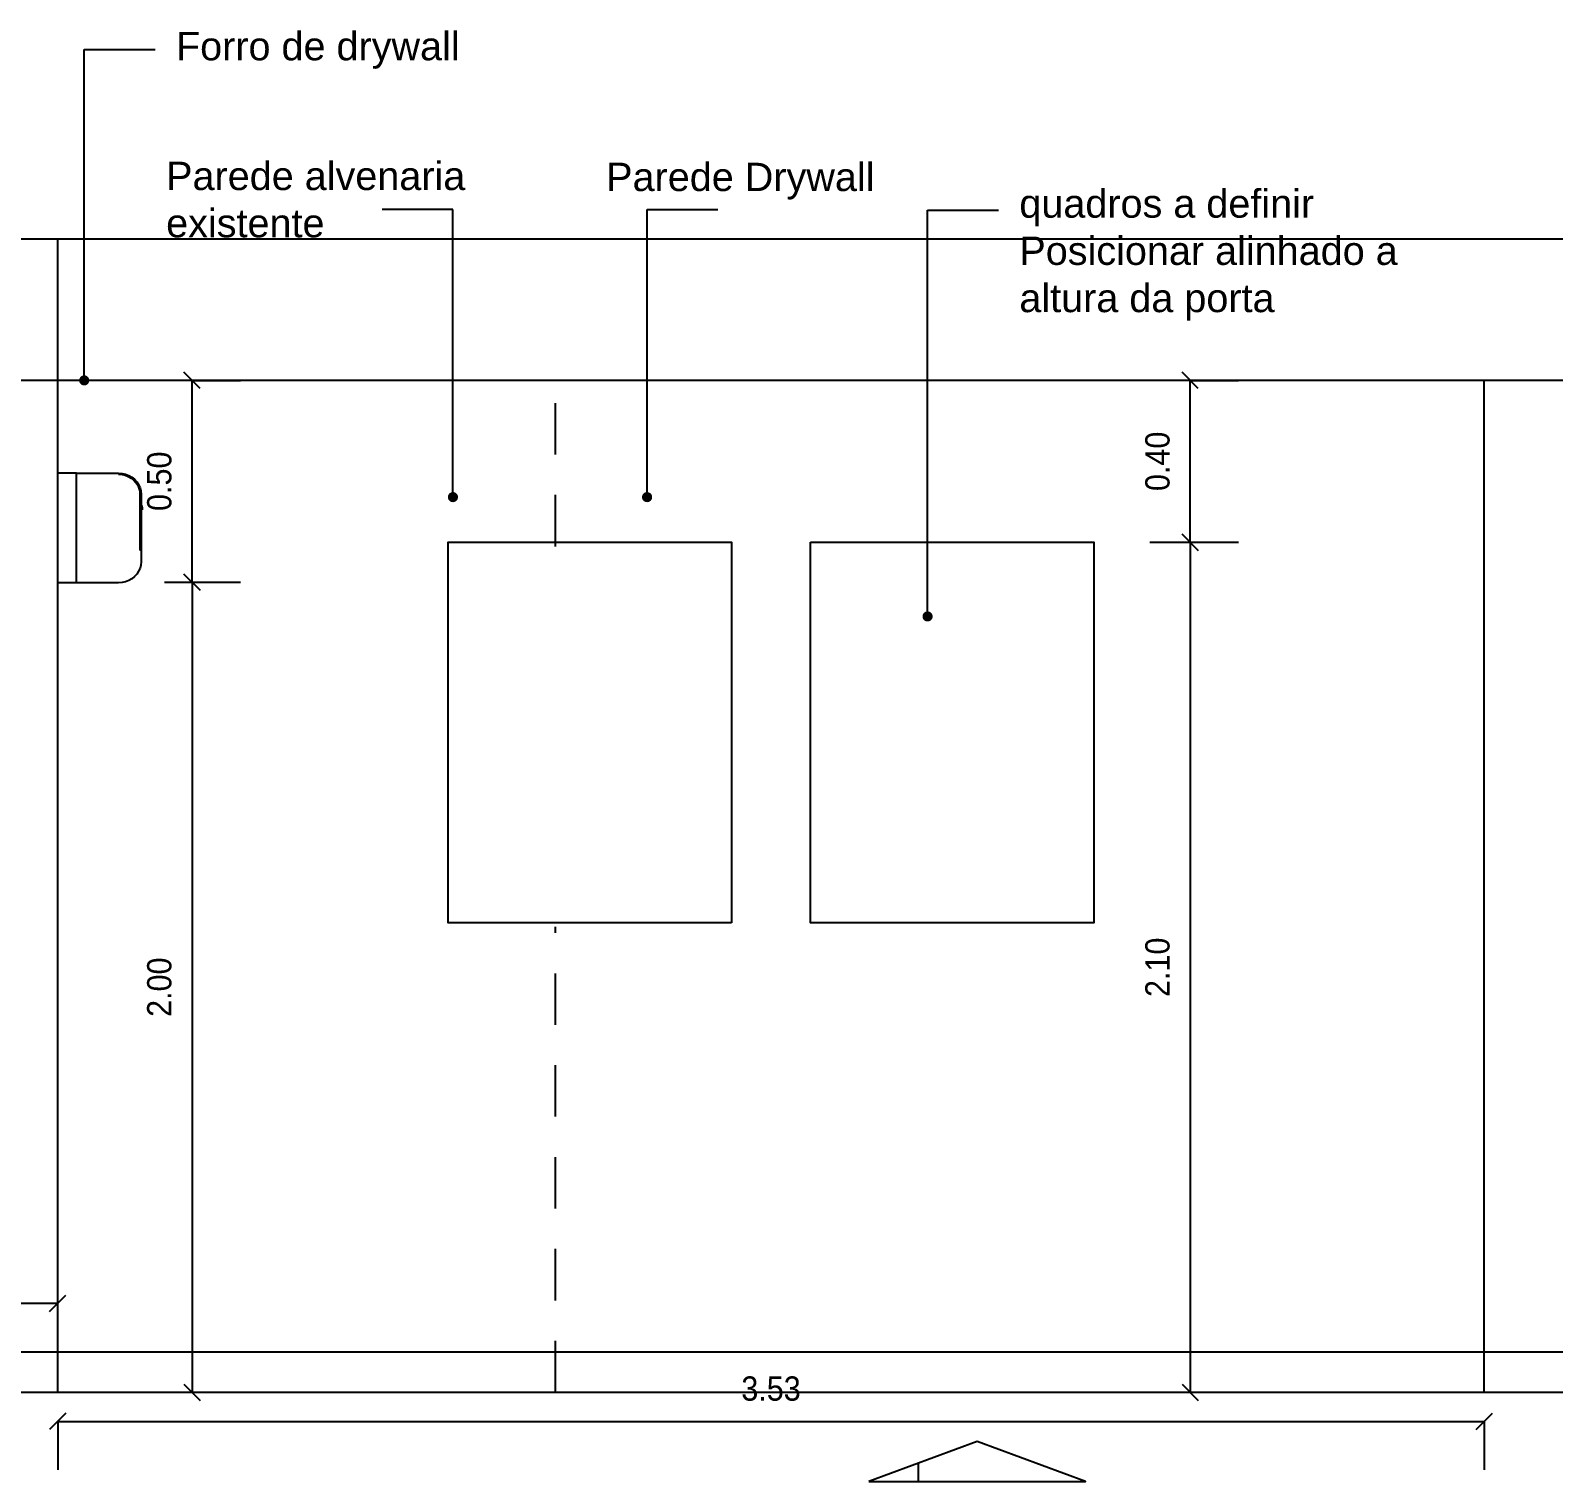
# Model space of a CAD drawing. Header units: millimetres. Extents: x 7034 to 7235, y -465 to -378.
# Drawn here: x 7094.556 to 7098.32, y -428.881 to -425.296 of the extents above; entities that cross this region are included whole.
import ezdxf

# ---------------------------------------------------------------- set-up
doc = ezdxf.new("R2010")
doc.units = ezdxf.units.MM
doc.header["$LTSCALE"] = 0.005
doc.linetypes.add('CONTINUO', pattern=[0])
doc.linetypes.add('DASHED', pattern=[19.05, 12.7, -6.35])
doc.layers.get('0').update_dxf_attribs({"linetype": 'CONTINUO'})
doc.layers.get('DEFPOINTS').update_dxf_attribs({"linetype": 'CONTINUO', "lineweight": 15})
for name, color, linetype in [('- COTAS', 12, 'Continuous'), ('.DETALHES PRETO', 250, 'Continuous'), ('ARQ-TEXTO', 3, 'Continuous'), ('ARQ_ALVENARIA', 6, 'Continuous'), ('ARQ_TXT_AMBIENTE', 3, 'Continuous'), ('DETALHES', 4, 'Continuous'), ('LL_DETALHES PRETO', 250, 'Continuous'), ('NN_COTA', 1, 'Continuous'), ('NN_GESSO', 5, 'Continuous')]:
    doc.layers.add(name, color=color, linetype=linetype)
doc.styles.add('50', font='ARIALN.TTF', dxfattribs={"height": 0.1})
doc.styles.add('ARQ', font='arial.ttf', dxfattribs={"width": 0.9})
doc.styles.get("Standard").update_dxf_attribs({"font": 'arial.ttf'})
doc.dimstyles.new('1-40', dxfattribs={"dimtxt": 0.06, "dimasz": 0.04, "dimexe": 0.1195, "dimexo": 0.1, "dimgap": 0.05, "dimtad": 1, "dimzin": 0, "dimdsep": 46, "dimtxsty": 'ARQ', "dimblk": 'OBLIQUE', "dimcen": 0.09, "dimclrd": 1, "dimclre": 1, "dimclrt": 7, "dimadec": 0, "dimazin": 0, "dimtm": 1e-09, "dimtfac": 1, "dimtofl": 0, "dimtmove": 0, "dimatfit": 3, "dimfxl": 0.1, "dimfxlon": 1, "dimtolj": 1, "dimtzin": 0, "dimlwd": -1, "dimlwe": -1, "dimarcsym": 0})
doc.dimstyles.new('50', dxfattribs={"dimscale": 0, "dimtxt": 0.1, "dimasz": 0.025, "dimexe": 0.05, "dimexo": 0.05, "dimgap": 0.01, "dimtad": 1, "dimdec": 0, "dimlfac": 100, "dimzin": 0, "dimdsep": 46, "dimtxsty": '50', "dimblk": 'DOT', "dimcen": 0.02, "dimclrd": 1, "dimclre": 1, "dimclrt": 7, "dimadec": 0, "dimazin": 0, "dimtfac": 1, "dimtdec": 0, "dimtofl": 0, "dimtmove": 2, "dimatfit": 2, "dimldrblk": 'DOT', "dimfxl": 0.05, "dimtolj": 1, "dimtzin": 0, "dimlwd": -1, "dimarcsym": 0})

# ---------------------------------------------------------------- blocks, each defined once
blk = doc.blocks.new('_DOT')
at = {"color": 0, "linetype": 'ByBlock'}
blk.add_line((-0.5, 0), (-1, 0), dxfattribs=at)
at = {"color": 0, "linetype": 'ByBlock', "const_width": 0.5}
blk.add_lwpolyline([(-0.25, 0, 1), (0.25, 0, 1)], format="xyb", close=True, dxfattribs=at)
blk = doc.blocks.new('DOT')
at = {"layer": 'ARQ-TEXTO', "color": 0, "linetype": 'ByBlock'}
blk.add_line((-0.5, 0), (-1, 0), dxfattribs=at)
at = {"layer": 'ARQ-TEXTO', "color": 0, "linetype": 'ByBlock', "const_width": 0.5}
blk.add_lwpolyline([(-0.25, 0, 1), (0.25, 0, 1)], format="xyb", close=True, dxfattribs=at)
blk = doc.blocks.new('seta')
at = {"layer": 'NN_COTA', "transparency": 33554549}
h = blk.add_hatch(dxfattribs=at)
h.set_pattern_fill('ANGLE', color=256)
h.set_pattern_definition([(0, (-0.006, 0.008), (0, 6.985), [5.08, -1.905]), (90, (-0.006, 0.008), (-6.985, 4e-16), [5.08, -1.905])])
h.paths.add_polyline_path([(17.271, -37.7472), (17.5387, -37.846), (17.8064, -37.7472)])
at = {"layer": 'NN_COTA'}
blk.add_lwpolyline([(17.271, -37.7472), (17.8064, -37.7472), (17.5387, -37.846), (17.271, -37.7472)], dxfattribs=at)
blk = doc.blocks.new('_OBLIQUE')
at = {"color": 0, "linetype": 'ByBlock'}
blk.add_line((-0.5, -0.5), (0.5, 0.5), dxfattribs=at)
blk = doc.blocks.new('*D57')
at = {"layer": '- COTAS', "color": 1, "transparency": 16777216}
for p, q in [((7094.8872, -426.6592), (7095.0752, -426.6592)), ((7094.9557, -426.6592), (7094.9557, -428.6608)), ((7094.8872, -428.6608), (7095.0752, -428.6608))]:
    blk.add_line(p, q, dxfattribs=at)
at = {"layer": 'DEFPOINTS', "color": 0, "transparency": 16777216}
for p in [(7094.7872, -426.6592), (7094.7872, -428.6608), (7094.9557, -428.6608)]:
    blk.add_point(p, dxfattribs=at)
at = {"layer": '- COTAS', "color": 1, "transparency": 16777216, "xscale": 0.04, "yscale": 0.04, "zscale": 0.04}
for p, rotation in [((7094.9557, -426.6592), 90), ((7094.9557, -428.6608), 270)]:
    blk.add_blockref('_OBLIQUE', p, dxfattribs=dict(at, rotation=rotation))
at = {"layer": '- COTAS', "color": 7, "transparency": 16777216, "insert": (7094.875, -427.66), "char_height": 0.06, "attachment_point": 5, "rotation": 90, "style": 'ARQ'}
blk.add_mtext('\\A1;2.00', dxfattribs=at)
blk = doc.blocks.new('*D58')
at = {"layer": '- COTAS', "color": 1, "transparency": 16777216}
for p, q in [((7094.9557, -426.1608), (7095.0752, -426.1608)), ((7094.9557, -426.6592), (7094.9557, -426.1608)), ((7094.9557, -426.6592), (7095.0752, -426.6592))]:
    blk.add_line(p, q, dxfattribs=at)
at = {"layer": 'DEFPOINTS', "color": 0, "transparency": 16777216}
for p in [(7094.9557, -426.1608), (7094.9557, -426.1608), (7094.9557, -426.6592)]:
    blk.add_point(p, dxfattribs=at)
at = {"layer": '- COTAS', "color": 1, "transparency": 16777216, "xscale": 0.04, "yscale": 0.04, "zscale": 0.04}
for p, rotation in [((7094.9557, -426.1608), 90), ((7094.9557, -426.6592), 270)]:
    blk.add_blockref('_OBLIQUE', p, dxfattribs=dict(at, rotation=rotation))
at = {"layer": '- COTAS', "color": 7, "transparency": 16777216, "insert": (7094.875, -426.41), "char_height": 0.06, "attachment_point": 5, "rotation": 90, "style": 'ARQ'}
blk.add_mtext('\\A1;0.50', dxfattribs=at)
blk = doc.blocks.new('*D61')
at = {"layer": '- COTAS', "color": 1, "transparency": 16777216}
for p, q in [((7097.322, -426.5608), (7097.5415, -426.5608)), ((7097.422, -426.5608), (7097.422, -428.6608)), ((7097.322, -428.6608), (7097.5415, -428.6608))]:
    blk.add_line(p, q, dxfattribs=at)
at = {"layer": 'DEFPOINTS', "color": 0, "transparency": 16777216}
for p in [(7097.1837, -426.5608), (7097.1837, -428.6608), (7097.422, -428.6608)]:
    blk.add_point(p, dxfattribs=at)
at = {"layer": '- COTAS', "color": 1, "transparency": 16777216, "xscale": 0.04, "yscale": 0.04, "zscale": 0.04}
for p, rotation in [((7097.422, -426.5608), 90), ((7097.422, -428.6608), 270)]:
    blk.add_blockref('_OBLIQUE', p, dxfattribs=dict(at, rotation=rotation))
at = {"layer": '- COTAS', "color": 7, "transparency": 16777216, "insert": (7097.3414, -427.6108), "char_height": 0.06, "attachment_point": 5, "rotation": 90, "style": 'ARQ'}
blk.add_mtext('\\A1;2.10', dxfattribs=at)
blk = doc.blocks.new('*D62')
at = {"layer": '- COTAS', "color": 1, "transparency": 16777216}
for p, q in [((7097.422, -426.1608), (7097.5415, -426.1608)), ((7097.422, -426.5608), (7097.422, -426.1608)), ((7097.422, -426.5608), (7097.5415, -426.5608))]:
    blk.add_line(p, q, dxfattribs=at)
at = {"layer": 'DEFPOINTS', "color": 0, "transparency": 16777216}
for p in [(7097.422, -426.1608), (7097.422, -426.1608), (7097.422, -426.5608)]:
    blk.add_point(p, dxfattribs=at)
at = {"layer": '- COTAS', "color": 1, "transparency": 16777216, "xscale": 0.04, "yscale": 0.04, "zscale": 0.04}
for p, rotation in [((7097.422, -426.1608), 90), ((7097.422, -426.5608), 270)]:
    blk.add_blockref('_OBLIQUE', p, dxfattribs=dict(at, rotation=rotation))
at = {"layer": '- COTAS', "color": 7, "transparency": 16777216, "insert": (7097.3414, -426.3608), "char_height": 0.06, "attachment_point": 5, "rotation": 90, "style": 'ARQ'}
blk.add_mtext('\\A1;0.40', dxfattribs=at)
blk = doc.blocks.new('*D124')
at = {"layer": '- COTAS', "color": 1, "transparency": 16777216}
for p, q in [((7094.6237, -428.7327), (7094.6237, -428.8522)), ((7094.6237, -428.7327), (7098.1487, -428.7327)), ((7098.1487, -428.7327), (7098.1487, -428.8522))]:
    blk.add_line(p, q, dxfattribs=at)
at = {"layer": 'DEFPOINTS', "color": 0, "transparency": 16777216}
for p in [(7094.6237, -428.6608), (7098.1487, -428.6608), (7098.1487, -428.7327)]:
    blk.add_point(p, dxfattribs=at)
at = {"layer": '- COTAS', "color": 1, "transparency": 16777216, "xscale": 0.04, "yscale": 0.04, "zscale": 0.04, "rotation": 180}
blk.add_blockref('_OBLIQUE', (7094.6237, -428.7327), dxfattribs=at)
at = {"layer": '- COTAS', "color": 1, "transparency": 16777216, "xscale": 0.04, "yscale": 0.04, "zscale": 0.04}
blk.add_blockref('_OBLIQUE', (7098.1487, -428.7327), dxfattribs=at)
at = {"layer": '- COTAS', "color": 7, "transparency": 16777216, "insert": (7096.3862, -428.652), "char_height": 0.06, "attachment_point": 5, "style": 'ARQ'}
blk.add_mtext('\\A1;3.53', dxfattribs=at)
blk = doc.blocks.new('*D125')
at = {"layer": '- COTAS', "color": 1, "transparency": 16777216}
for p, q in [((7092.8637, -428.4411), (7092.8637, -428.3216)), ((7094.6237, -428.4411), (7094.6237, -428.3216)), ((7094.6237, -428.4411), (7092.8637, -428.4411))]:
    blk.add_line(p, q, dxfattribs=at)
at = {"layer": 'DEFPOINTS', "color": 0, "transparency": 16777216}
for p in [(7092.8637, -428.4411), (7092.8637, -428.4411), (7094.6237, -428.4411)]:
    blk.add_point(p, dxfattribs=at)
at = {"layer": '- COTAS', "color": 1, "transparency": 16777216, "xscale": 0.04, "yscale": 0.04, "zscale": 0.04, "rotation": 180}
blk.add_blockref('_OBLIQUE', (7092.8637, -428.4411), dxfattribs=at)
at = {"layer": '- COTAS', "color": 1, "transparency": 16777216, "xscale": 0.04, "yscale": 0.04, "zscale": 0.04}
blk.add_blockref('_OBLIQUE', (7094.6237, -428.4411), dxfattribs=at)
at = {"layer": '- COTAS', "color": 7, "transparency": 16777216, "insert": (7093.7437, -428.3605), "char_height": 0.06, "attachment_point": 5, "style": 'ARQ'}
blk.add_mtext('\\A1;1.76', dxfattribs=at)

msp = doc.modelspace()

# ---------------------------------------------------------------- linework, layer by layer
at = {"layer": '- COTAS'}
msp.add_lwpolyline([(7092.8637, -425.8108), (7103.4337, -425.8108)], dxfattribs=at)
at = {"layer": '.DETALHES PRETO', "linetype": 'DASHED', "ltscale": 2}
for p, q in [((7095.8537, -426.5708), (7095.8537, -426.1608)), ((7095.8537, -428.6608), (7095.8537, -427.5108))]:
    msp.add_line(p, q, dxfattribs=at)
at = {"layer": 'ARQ_ALVENARIA'}
for p, q in [((7094.6237, -428.6608), (7094.6237, -425.8108)), ((7098.1487, -428.6608), (7098.1487, -426.1608)), ((7092.8637, -428.6608), (7098.1487, -428.6608)), ((7098.1487, -428.6608), (7103.4337, -428.6608))]:
    msp.add_line(p, q, dxfattribs=at)
at = {"layer": 'DETALHES'}
for p, q in [((7098.1487, -426.1608), (7092.8637, -426.1608)), ((7103.4337, -426.1608), (7098.1487, -426.1608))]:
    msp.add_line(p, q, dxfattribs=at)
at = {"layer": 'LL_DETALHES PRETO'}
for p, q in [((7094.6237, -426.6608), (7094.6237, -426.39)), ((7094.6699, -426.39), (7094.6237, -426.39)), ((7094.6699, -426.39), (7094.7743, -426.39)), ((7094.6699, -426.6608), (7094.6699, -426.39)), ((7094.7743, -426.39), (7094.783, -426.3906)), ((7094.7743, -426.39), (7094.7743, -426.3926)), ((7094.7743, -426.3926), (7094.7826, -426.3932)), ((7094.7826, -426.3932), (7094.7906, -426.395)), ((7094.783, -426.3906), (7094.7915, -426.3925)), ((7094.7906, -426.395), (7094.7982, -426.398)), ((7094.7915, -426.3925), (7094.7995, -426.3956)), ((7094.7982, -426.398), (7094.8053, -426.402)), ((7094.7995, -426.3956), (7094.8069, -426.3999)), ((7094.8053, -426.402), (7094.8116, -426.407)), ((7094.8069, -426.3999), (7094.8135, -426.4052)), ((7094.8116, -426.407), (7094.8169, -426.4129)), ((7094.8135, -426.4052), (7094.8192, -426.4114)), ((7094.8169, -426.4129), (7094.8213, -426.4195)), ((7094.8192, -426.4114), (7094.8237, -426.4183)), ((7094.8213, -426.4195), (7094.8244, -426.4267)), ((7094.8237, -426.4183), (7094.8271, -426.4259)), ((7094.8244, -426.4267), (7094.8264, -426.4342)), ((7094.8264, -426.4342), (7094.827, -426.4419)), ((7094.827, -426.4419), (7094.827, -426.5805)), ((7094.8271, -426.4259), (7094.8291, -426.4338)), ((7094.8291, -426.4338), (7094.8298, -426.4419)), ((7094.8298, -426.4419), (7094.8298, -426.4701)), ((7094.8298, -426.4701), (7094.8321, -426.4701)), ((7094.8298, -426.4701), (7094.8298, -426.4808)), ((7094.8321, -426.4808), (7094.8298, -426.4808)), ((7094.8298, -426.4808), (7094.8298, -426.5805)), ((7094.8321, -426.4741), (7094.8321, -426.4701)), ((7094.8321, -426.4741), (7094.8321, -426.4742)), ((7094.8321, -426.4741), (7094.8321, -426.4808)), ((7094.8298, -426.5805), (7094.827, -426.5805)), ((7094.8298, -426.6089), (7094.8291, -426.617)), ((7094.8298, -426.5805), (7094.8298, -426.6089)), ((7094.8135, -426.6456), (7094.8069, -426.6509)), ((7094.8192, -426.6394), (7094.8135, -426.6456)), ((7094.8237, -426.6324), (7094.8192, -426.6394)), ((7094.8271, -426.6249), (7094.8237, -426.6324)), ((7094.8291, -426.617), (7094.8271, -426.6249)), ((7094.6699, -426.6608), (7094.6237, -426.6608)), ((7094.7743, -426.6608), (7094.6699, -426.6608)), ((7094.783, -426.6601), (7094.7743, -426.6608)), ((7094.7915, -426.6582), (7094.783, -426.6601)), ((7094.7995, -426.6551), (7094.7915, -426.6582)), ((7094.8069, -426.6509), (7094.7995, -426.6551)), ((7092.8637, -428.5608), (7098.1487, -428.5608)), ((7098.1487, -428.5608), (7099.0587, -428.5608))]:
    msp.add_line(p, q, dxfattribs=at)
for points in [[(7096.2887, -427.5008), (7095.5887, -427.5008), (7095.5887, -426.5608), (7096.2887, -426.5608)], [(7096.4837, -426.5608), (7097.1837, -426.5608), (7097.1837, -427.5008), (7096.4837, -427.5008)]]:
    msp.add_lwpolyline(points, close=True, dxfattribs=at)

# ---------------------------------------------------------------- block references
at = {"layer": 'NN_GESSO', "xscale": -1, "rotation": 180}
msp.add_blockref('seta', (7079.3567, -466.6285), dxfattribs=at)

# ---------------------------------------------------------------- texts
at = {"layer": 'ARQ_TXT_AMBIENTE', "char_height": 0.07, "attachment_point": 1}
for s, width, heights, insert in [('Forro de drywall', 0.754607, [0.2882], (7094.9159, -425.3)), ('Parede alvenaria\\Pexistente', 0.754607, [0.2882], (7094.8916, -425.6206)), ('Parede Drywall', 0.754607, [0.2882], (7095.9789, -425.623)), ('quadros a definir\\PPosicionar alinhado a altura da porta', 1.049816, [0.466], (7096.9998, -425.6888))]:
    msp.add_mtext_dynamic_manual_height_columns(s, width=width, gutter_width=0, heights=heights, dxfattribs=dict(at, insert=insert))

# ---------------------------------------------------------------- dimensions: what is measured, and where the dimension line sits
at = {"layer": '- COTAS'}
for base, p1, p2, picture, middle in [((7094.9557, -426.1608), (7094.9557, -426.6592), (7094.9557, -426.1608), '*D58', (7094.875, -426.41)), ((7097.422, -426.1608), (7097.422, -426.5608), (7097.422, -426.1608), '*D62', (7097.3414, -426.3608)), ((7097.422, -428.6608), (7097.1837, -426.5608), (7097.1837, -428.6608), '*D61', (7097.3414, -427.6108)), ((7094.9557, -428.6608), (7094.7872, -426.6592), (7094.7872, -428.6608), '*D57', (7094.875, -427.66))]:
    dim = msp.add_linear_dim(base=base, p1=p1, p2=p2, angle=90, dimstyle='1-40', dxfattribs=at)
    dim.commit()
    dim.dimension.update_dxf_attribs({"geometry": picture, "text_midpoint": middle})
for base, p1, p2, picture, middle in [((7092.8637, -428.4411), (7094.6237, -428.4411), (7092.8637, -428.4411), '*D125', (7093.7437, -428.3605)), ((7098.1487229106, -428.7326829882), (7094.6237229106, -428.6607656381), (7098.1487229106, -428.6607656381), '*D124', (7096.3862229106, -428.6520281451))]:
    dim = msp.add_linear_dim(base=base, p1=p1, p2=p2, dimstyle='1-40', dxfattribs=at)
    dim.commit()
    dim.dimension.update_dxf_attribs({"geometry": picture, "text_midpoint": middle})

# ---------------------------------------------------------------- leaders
at = {"layer": 'ARQ_ALVENARIA'}
for points in [[(7094.6892, -426.1608), (7094.6892, -425.3434), (7094.8642, -425.3434)], [(7095.6003, -426.4492), (7095.6003, -425.7383), (7095.4252, -425.7383)], [(7096.08, -426.4492), (7096.08, -425.7383), (7096.255, -425.7383)], [(7096.773, -426.744), (7096.773, -425.74), (7096.9481, -425.74)]]:
    msp.add_leader(points, dimstyle='50', override={"dimscale": 1, "dimtad": 0, "dimldrblk": 'DOT'}, dxfattribs=at)

doc.saveas('drawing.dxf')
